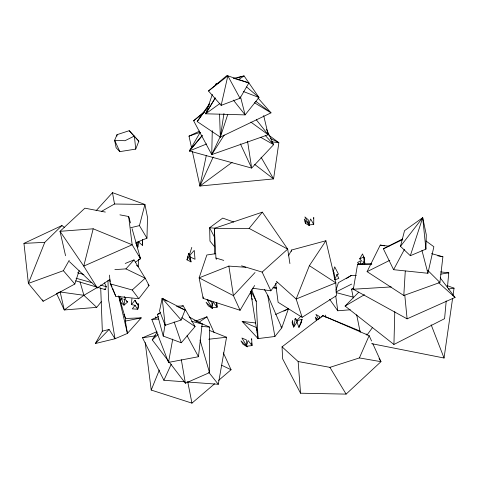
<?xml version="1.0" encoding="UTF-8"?>
<svg xmlns="http://www.w3.org/2000/svg" width="479" height="479" viewBox="0 0 479 479"><rect width="100%" height="100%" fill="white"/><g stroke="black" fill="none" stroke-linecap="round" stroke-linejoin="round"><path stroke-width="0.72" d="M138.772 242.188L142.437 245.338L142.473 239.518M325.576 317.182L325.618 315.092M263.672 115.589L268.222 134.725L211.742 154.591L212.275 130.671M446.206 300.92L444.59 318.667L393.93 344.473L394.792 311.595M425.915 249.134L426.292 234.728L422.7 217.67L404.539 230.662L400.48 246.338L410.329 255.708L425.915 249.134L422.7 217.67L400.48 246.338M136.066 242.596L146.957 238.189L147.52 217.4L144.927 204.455L112.493 192.654L96.135 210.676M138.533 259.899L138.341 266.468L136.473 265.396M100.71 287.969L102.338 331.163L95.363 343.527L115.02 338.749L127.426 333.42L125.378 321.098L125.456 318.469L118.804 296.04M142.437 245.338L142.538 239.542M431.525 253.625L442.895 256.768L439.92 282.472L403.797 295.507L405.282 271.066M116.936 136.12L117.032 134.665L129.21 130.701L138.838 141.185L135.731 149.101L119.822 151.627L116.134 147.748L114.631 140.287L117.032 134.665M135.365 305.345L131.408 304.62L131.917 298.567M447.422 287.61L448.769 272.82L440.608 271.892M251.571 339.827L251.679 338.695L252.008 345.604L246.188 346.269L248.128 340.533L252.008 345.604L251.697 342.946M364.327 263.097L364.256 263.881L365.058 263.163L363.926 261.498L362.525 264.037M364.387 262.474L364.687 259.343L363.789 256.978L359.699 258.822L362.064 261.45M296.687 321.529L298.926 327.379L301.231 322.744L301.375 321.343M254.588 285.502L240.087 310.284L203.114 298.369L203.276 296.92M158.627 316.637L151.831 319.403L168.5 362.405L198.462 356.723L202.156 323.972L189.211 317.026M371.608 343.659L444.051 358.017L452.583 298.459M453.002 295.519L454.056 288.166L447.099 285.604M209.461 103.793L197.198 121.552L220.346 137.12L223.962 113.475M176.553 306.309L183.206 305.824L195.073 326.594L181.278 342.76L163.213 336.066L165.111 324.313M440.231 277.856L455.05 297.447L407.096 318.84L353.334 289.232L357.597 264.168L371.728 263.941M187.002 381.979L218.292 384.278L226.555 337.234L209.317 330.384M168.5 362.405L172.733 339.072M167.093 301.183L162.159 298.291L159.561 310.841L165.177 325.295L181.134 320.032L185.074 310.081L162.159 298.291L165.177 325.295M268.767 135.192L278.868 142.7L273.569 178.912L199.941 186.026L206.335 155.322M291.322 251.451L291.627 250.002L325.9 240.757L335.827 282.844L336.45 295.663L302.129 317.332L278.107 302.279L275.635 283.239M295.483 318.343L293.657 327.115L292.118 322.744L292.424 320.607L293.657 327.115L297.639 321.277L295.483 318.343L294.645 319.445M138.7 304.872L137.76 309.236L132.258 308.859L135.036 305.488L137.76 309.236L138.635 303.68L138.7 304.872L138.072 305.255L138.473 305.913M402.504 238.967L383.374 248.805L393.594 269.689L427.915 273.269L433.872 246.739L426.023 241.021M221.142 105.368L227.848 75.862L248.876 82.909L239.991 98.255L221.142 105.368L208.497 90.992L226.262 76.059L227.848 75.862L239.991 98.255M301.231 322.744L302.033 319.259L296.447 320.906M313.47 218.741L313.775 217.478L313.721 224.435L308.446 225.028L310.626 219.017L313.721 224.435L313.488 223.166M135.575 262.049L140.509 258.708L132.15 244.775L93.189 228.8L83.747 266.114L97.339 287.921L109.673 279.574M120.259 302.033L121.247 298.13L123.187 299.261M146.957 238.189L139.437 225.609L144.927 204.455L114.499 204.012L101.524 211.353M186.996 259.852L188.714 253.367L190.061 255.978L191.007 261.899L186.996 259.852L187.978 256.457L191.007 261.899L188.714 253.367M211.443 307.829L213.065 302.015L217.065 307.195L211.502 307.775M75.718 280.826L105.356 289.657L106.266 286.682L104.476 282.838M333.174 271.779L334.701 266.845L338.443 274.156L336.432 274.916M189.385 254.978L191.792 247.38M64.27 227.357L61.947 225.531L23.95 243.38L28.387 283.406L43.134 301.273L74.82 284.023L79.161 270.581M410.329 255.708L422.7 217.67M258.043 98.039L271 112.846L220.346 137.12L227.759 114.445M335.923 290.274L338.425 282.658L351.197 275.497L356.388 275.527M234.027 78.269L244.074 75.921L259.001 97.5L245.11 114.894L205.653 113.792L212.353 94.411M215.466 85.418L215.945 84.029L217.981 83.244M275.587 314.464L288.43 308.727L281.778 327.881L274.886 336.492L258.049 338.587L242.17 321.433L255.696 322.966M298.926 327.379L302.033 319.259M325.9 240.757L309.374 265.683L296.154 299.016L302.129 317.332M61.947 225.531L44.781 242.338L28.387 283.406L63.372 270.689L69.215 260.289M214.628 383.781L191.947 403.138L151.214 390.062L159.333 370.039M282.059 346.832L298.148 361.531L329.923 367.351L359.394 357.927L369.135 335.653L322.81 315.637L282.059 346.832L282.604 358.771L300.543 393.211L346.107 394.109L380.973 361.681L372.782 343.665M184.762 381.811L163.902 380.278L171.237 364.202M192.33 151.328L199.941 186.026L213.191 157.034M204.371 111.685L193.624 120.774L211.742 154.591L220.316 136.461M403.797 295.507L367.088 271.659L380.248 245.092L389.002 246.206M334.528 279.467L337.036 274.772L338.833 278.419L334.875 279.82M393.594 269.689L404.438 249.385M288.49 255.804L291.627 250.002M266.486 129.264L273.647 144.646L251.661 168.075L189.361 150.975L200.174 132.402M359.699 258.822L362.543 253.936L364.687 259.343M220.029 103.452L205.653 113.792L215.311 97.902M205.653 113.792L215.161 98.111M194.51 320.349L209.521 327.097L209.527 372.608L185.403 383.23L152.244 339.868L157.01 332.384M211.742 154.591L224.232 135.042M333.408 273.581L334.15 272.509L334.192 277.311M197.198 121.552L209.293 104.913M366.896 335.204L372.572 327.438M252.403 288.19L270.875 290.807L277.143 282.424M109.469 275.12L110.296 283.879L115.798 296.285L138.802 298.722L149.041 285.508L145.203 278.191L134.018 259.911L125.229 263.456M56.534 293.441L64.288 309.961L96.71 307.374L101.314 301.692M214.478 253.954L214.352 228.345L249.116 228.405L262.336 212.161L287.693 249.098L289.915 263.6M206.677 143.945L189.361 150.975L202.066 135.509M131.408 304.62L135.024 300.255L138.557 305.931M189.361 150.975L202.419 135.569M189.427 255.822L194.234 250.409L195.019 259.283L190.223 256.978M123.947 314.314L125.456 318.469L141.245 317.882L127.426 333.42L118.684 296.088M114.882 269.617L125.935 268.887L134.018 259.911M255.032 272.533L233.405 295.633L240.087 310.284M296.956 320.373L301.016 316.11M95.363 343.527L109.098 329.432L115.02 338.749L108.464 299.01L107.985 280.598M393.93 344.473L345.09 306.057L358.729 292.208M321.229 317.23L322.81 315.637L360.43 331.217M152.244 339.868L158.136 334.456M120.367 303.057L120.9 302.572M124.193 299.561L125.803 298.088L124.139 296.603M110.296 283.879L132.222 289.987L145.203 278.191L125.935 268.887M241.53 265.815L262.145 272.102L287.693 249.098L249.116 228.405M121.247 298.13L123.995 305.189L124.774 299.136L127.713 301.902L123.995 305.189L120.343 302.105M218.598 380.392L231.07 369.746L223.334 352.778M193.624 120.774L204.533 112.05M208.497 90.992L227.848 75.862M97.872 287.149L83.891 295.303L64.288 309.961L60.162 291.986L57.139 293.196M199.941 186.026L232.117 162.345M198.336 322.75L206.928 316.805L214.047 332.414M238.255 79.837L244.074 75.921L237.746 77.748M346.431 278.521L351.197 275.497M353.316 297.962L351.562 289.202L353.46 288.053M163.213 336.066L157.405 314.392L160.561 312.494M345.09 306.057L364.435 294.693M283.879 311.122L288.43 308.727M335.893 292.022L351.664 284.083M367.088 271.659L389.804 260.301M383.374 248.805L402.689 239.59M191.54 147.712L189.001 136.144L199.695 131.066M138.443 259.588L140.509 258.708L132.084 228.675M163.902 380.278L142.52 337.779L156.968 331.642M245.805 267.294L228.872 266.084L199.126 277.844L203.114 298.369M195.785 321.038L206.928 316.805M189.001 136.144L200.138 132.324M262.336 212.161L214.352 228.345L215.939 258.013L216.352 259.426M157.405 314.392L159.495 313.697M181.81 306.291L183.206 305.824M215.945 84.029L218.059 83.424M102.338 331.163L109.098 329.432M130.785 227.699L139.437 225.609M125.378 321.098L141.245 317.882M440.74 274.162L448.769 272.82M448.29 289.053L454.056 288.166M215.646 253.678L206.85 254.99L199.126 277.844L233.405 295.633L228.872 266.084M142.52 337.779L155.585 335.839M208.718 339.24L226.555 337.234M329.612 299.291L337.773 310.775L350.329 309.781M93.189 228.8L60.013 231.321L65.557 255.726M138.94 241.272L137.868 247.068L136.862 246.152M353.334 289.232L391.265 286.921M351.562 289.202L353.777 289.088M151.831 319.403L158.549 319.056M23.95 243.38L44.781 242.338M357.597 264.168L371.812 264.109M215.598 228.273L209.64 227.735L209.964 241.099L214.616 246.793M201.629 326.343L209.521 327.097M271.467 141.802L278.868 142.7L270.264 138.323M273.539 287.663L276.497 288.029M272.976 287.729L276.599 288.196M60.162 291.986L83.891 295.303L96.71 307.374M359.394 357.927L380.973 361.681L379.039 358.49M380.248 245.092L384.619 245.907M437.794 255.816L442.895 256.768M105.326 212.071L84.897 208.179L60.013 231.321L83.747 266.114L132.15 244.775L128.677 216.52L119.924 214.849M191.558 321.307L202.156 323.972M336.348 292.651L353.472 297.202M77.496 272.761L83.867 274.479M76.107 278.251L91.902 282.67M100.524 285.077L106.266 286.682M226.262 76.059L227.675 76.484M233.327 78.197L248.876 82.909M215.939 258.013L223.759 260.396M233.74 222.028L222.735 218.089L209.64 227.735L214.76 237.656M243.452 91.549L259.001 97.5L246.667 86.998M242.17 321.433L256.612 327.63M177.224 306.518L185.074 310.081M221.717 365.261L231.07 369.746M305.422 223.394L309.47 225.477L308.284 219.819L304.883 216.927L309.47 225.477L304.273 219.065L305.422 223.394L305.243 221.238M366.148 334.001L367.345 334.665M260.642 137.287L273.647 144.646L265.216 135.383M126.42 301.147L127.713 301.902M254.469 102.734L271 112.846L255.72 101.261M309.374 265.683L335.827 282.844L296.154 299.016L276.353 281.293M181.81 317.649L195.073 326.594M250.888 122.103L268.222 134.725L256.283 119.744M104.41 288.939L105.356 289.657M254.66 164.411L273.569 178.912L261.043 157.184M359.244 263.983L357.574 262.516L360.25 260.917L361.13 264.504M438.608 282.664L455.05 297.447M69.425 261.636L97.339 287.921M427.783 270.39L439.92 282.472M148.011 284.424L149.041 285.508M129.21 130.701L134.988 136.994M135.952 138.042L138.838 141.185M317.631 319.697L315.32 317.158L316.439 320.744M162.159 298.291L181.134 320.032M63.372 270.689L74.82 284.023M156.082 317.936L155.202 316.853L155.849 318.182M280.862 326.75L281.778 327.881L267.713 295.274L264.474 289.484M208.616 372.141L218.292 384.278M233.375 100.111L245.11 114.894L240.542 96.926M132.222 289.987L138.802 298.722M135.767 302.045L137.305 304.189M329.923 367.351L346.107 394.109M318.751 319.475L315.93 314.44L319.517 316.553L319.918 318.535M187.055 335.665L198.462 356.723M135.862 243.158L137.868 247.068L137.108 242.003M250.96 290.945L256.241 301.321L258.049 338.587L250.697 291.801M240.392 143.862L251.661 168.075L247.571 141.185M262.145 272.102L270.875 290.807M119.822 151.627L114.631 140.287L124.977 140.724L134.365 136.06L135.731 149.101M369.135 335.653L371.566 340.994M139.048 255.373L140.509 258.708M135.024 300.255L135.515 301.447M111.152 284.616L111.972 286.676M112.517 288.047L115.798 296.285M251.631 289.538L256.241 301.321M431.148 324.792L444.051 358.017M42.625 299.878L43.134 301.273M174.134 321.924L181.278 342.76M200.024 339.976L209.527 372.608M80.011 281.688L83.891 295.303M128.677 216.52L130.486 222.957M421.939 250.367L427.915 273.269M356.681 314.757L360.19 332.282M187.744 381.853L191.947 403.138M250.792 291.777L251.709 296.866M251.966 298.321L252.229 299.776M112.493 192.654L114.499 204.012M267.713 295.274L274.886 336.492M181.325 359.741L185.403 383.23M246.895 344.006L246.326 339.91L241.901 338.018L247.284 346.832L242.973 344.233L240.973 340.88L247.284 346.832L247.188 346.155M335.743 296.04L337.773 310.775M256.708 328.36L256.995 330.552M257.187 332.013L258.049 338.587M145.203 342.569L151.214 390.062M212.245 306.255L211.748 301.878L207.114 299.65L212.478 308.356L208.395 305.937L206.078 302.261L212.478 308.356L212.329 306.985M404.779 295.07L407.096 318.84M216.67 302.836L217.065 307.195L216.694 302.357M109.859 279.646L110.056 281.868M316.272 318.643L316.38 320.044M298.148 361.531L300.543 393.211M363.789 256.978L364.16 262.504M119.942 296.363L120.319 302.315M219.562 114.11L220.346 137.12"/></g></svg>
